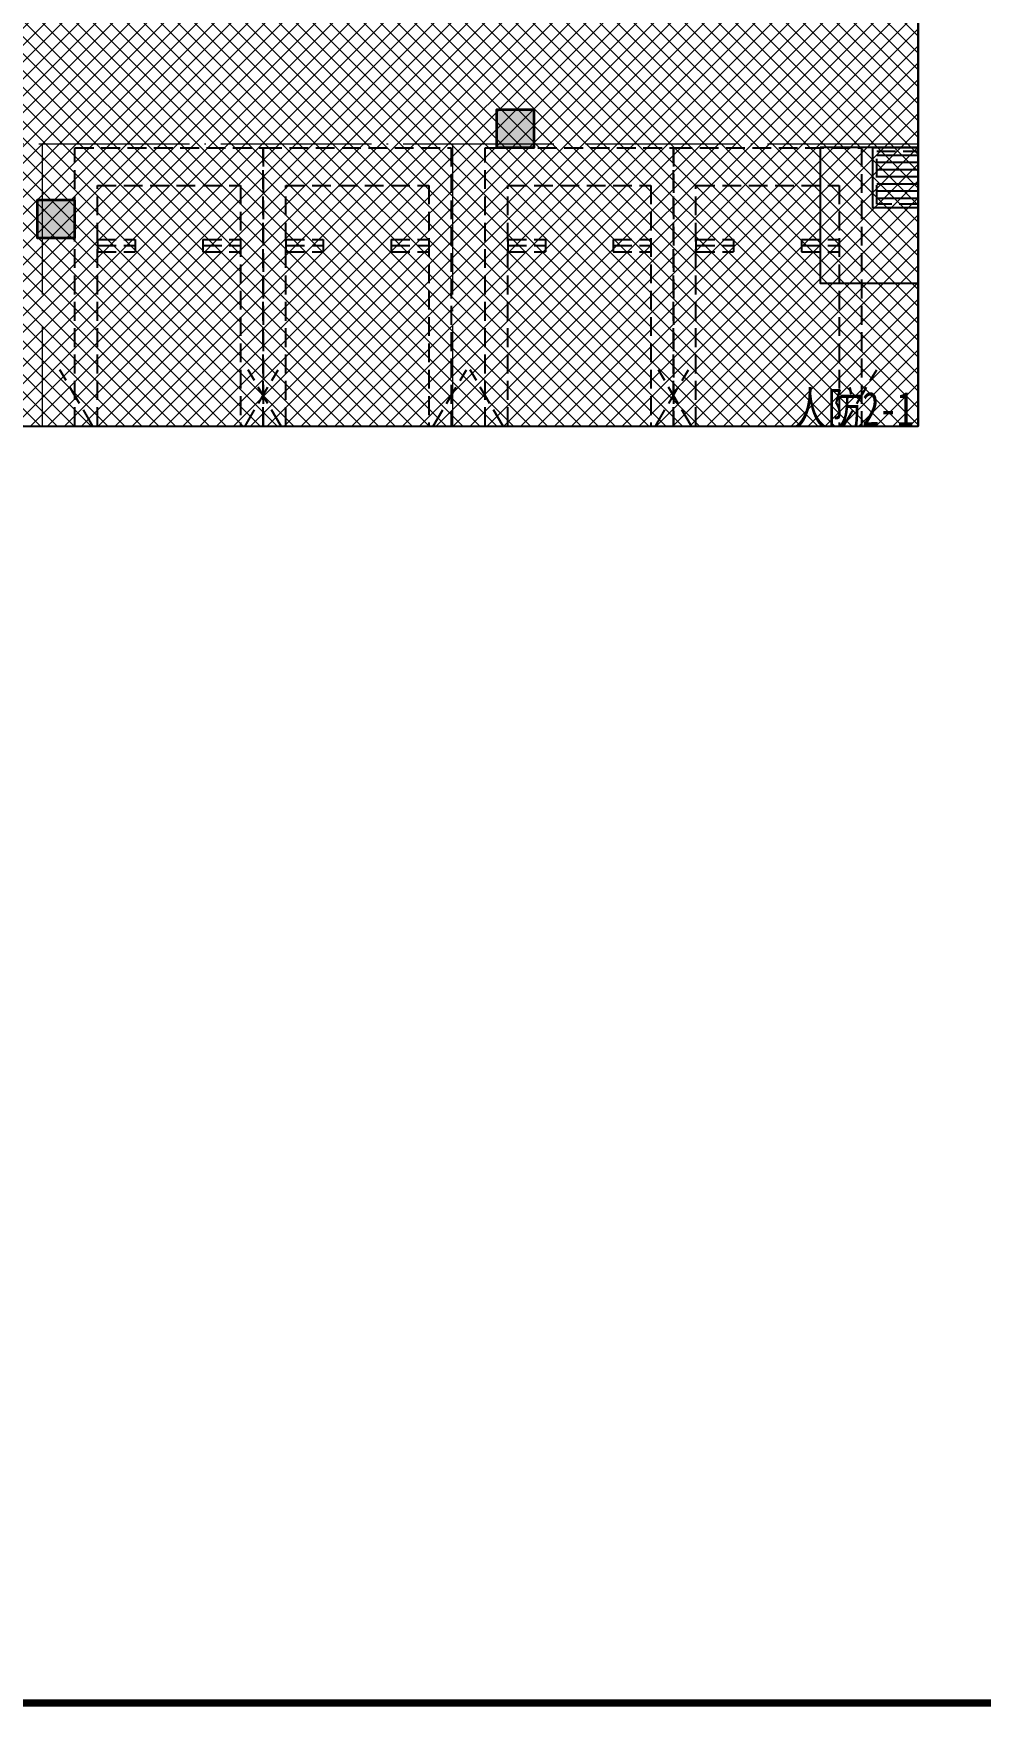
# Model space of a CAD drawing. Extents: x 3002737 to 4077523, y -995787 to -7267.
# Drawn here: x 3471904 to 3484483, y -757247 to -735006 of the extents above; entities that cross this region are included whole.
import ezdxf
from ezdxf.xclip import XClip

# ---------------------------------------------------------------- set-up
doc = ezdxf.new("R2010")
doc.units = 0
doc.header["$LTSCALE"] = 1000
doc.header["$MEASUREMENT"] = 0
doc.header["$XCLIPFRAME"] = 2
doc.linetypes.add('DASH', pattern=[0.35, 0.25, -0.1])
doc.linetypes.add('DOTE', pattern=[2.42, 2, -0.2, 0.02, -0.2])
doc.layers.get('0').update_dxf_attribs({"linetype": 'CONTINUOUS'})
for name, color, linetype in [('0-R-口部编号', 211, 'CONTINUOUS'), ('0-R集水坑', 191, 'CONTINUOUS'), ('HS-A-停车位（标准）', 9, 'CONTINUOUS')]:
    doc.layers.add(name, color=color, linetype=linetype)
for name, color, linetype, lineweight in [('DOTE', 19, 'DOTE', 9), ('图框', 147, 'CONTINUOUS', 20), ('填充', 251, 'CONTINUOUS', 5), ('砼柱', 2, 'CONTINUOUS', 35)]:
    doc.layers.add(name, color=color, linetype=linetype, lineweight=lineweight)
doc.styles.add('-宋体', font='', dxfattribs={"width": 0.8})
doc.styles.get('-宋体').set_extended_font_data('SimSun')

# ---------------------------------------------------------------- blocks, each defined once
blk = doc.blocks.new('A$C25A378E3')
at = {"layer": 'HS-A-停车位（标准）', "linetype": 'DASH'}
for p, q in [((300, 4280), (800, 4280)), ((300, 4280), (300, 4120)), ((800, 4280), (800, 4120)), ((1700, 4280), (2200, 4280)), ((1700, 4280), (1700, 4120)), ((2200, 4280), (2200, 4120)), ((300, 4200), (800, 4200)), ((300, 4120), (800, 4120)), ((1700, 4200), (2200, 4200)), ((1700, 4120), (2200, 4120)), ((300, 1700), (-200, 2550)), ((2200, 1700), (2700, 2550))]:
    blk.add_line(p, q, dxfattribs=at)
for points in [[(0, 5500), (2500, 5500), (2500, 0), (0, 0)], [(300, 5000), (2200, 5000), (2200, 0), (300, 0)]]:
    blk.add_lwpolyline(points, close=True, dxfattribs=at)
blk = doc.blocks.new('YUKIUIO')
at = {"layer": '0-R集水坑', "linetype": 'DASH'}
h = blk.add_hatch(dxfattribs=at)
h.set_pattern_fill('LINE', color=191, scale=100, angle=-90, style=0)
h.set_pattern_definition([(270, (-288154.16, -492619.82), (95.25, -8e-14), [])])
h.paths.add_polyline_path([(198365, 63603), (198365, 62903), (197665, 62903), (197665, 63603)])
at = {"layer": '0-R集水坑', "color": 191, "elevation": 0}
for points in [[(197615, 62153), (199415, 62153), (199415, 63653), (197615, 63653)], [(198415, 63653), (198415, 62853), (197615, 62853), (197615, 63653)]]:
    blk.add_lwpolyline(points, close=True, dxfattribs=at)
at = {"layer": '0-R集水坑', "color": 191, "linetype": 'DASH', "elevation": 0}
blk.add_lwpolyline([(198365, 63603), (198365, 62903), (197665, 62903), (197665, 63603)], close=True, dxfattribs=at)
blk = doc.blocks.new('A$C24B36177')
for points in [[(12110, -29447), (11610, -29447), (11610, -29947), (12110, -29947)], [(6010, -30647), (5510, -30647), (5510, -31147), (6010, -31147)]]:
    blk.add_hatch(color=252).paths.add_polyline_path(points)
at = {"layer": '砼柱', "color": 252, "lineweight": 35}
for points in [[(12110, -29447), (11610, -29447), (11610, -29947), (12110, -29947)], [(6010, -30647), (5510, -30647), (5510, -31147), (6010, -31147)]]:
    blk.add_lwpolyline(points, close=True, dxfattribs=at)
blk = doc.blocks.new('A$C74D73064')
at = {"layer": '填充'}
h = blk.add_hatch(dxfattribs=at)
h.set_pattern_fill('ANSI37', color=252, scale=100, style=0)
h.set_pattern_definition([(45, (953418.07, -464688.25), (-112.253202, 112.253202), []), (135, (953418.07, -464688.25), (-112.253202, -112.253202), [])])
h.paths.add_polyline_path([(80665, 65672), (80665, 67372), (76315, 67372), (76315, 65922), (73815, 65922), (73816, 63022), (71716, 63022), (71716, 58173), (76465, 58173), (76465, 57472), (81365, 57472), (81365, 59522), (81765, 59522), (81765, 61372), (79315, 61373), (79315, 65672)], flags=16)
h.paths.add_polyline_path([(63315, 70272), (117315, 70272), (117315, 50772), (63315, 50772)])
h.paths.add_polyline_path([(104915, 66523), (104915, 67421), (100066, 67423), (100066, 65673), (101316, 65673), (101315, 61473), (96715, 61473), (96715, 58173), (101465, 58173), (101465, 57472), (104165, 57472), (104165, 59522), (107365, 59522), (107365, 63822), (106865, 63822), (106865, 66523)], flags=16)
at = {"color": 252}
blk.add_lwpolyline([(63315, 70272), (117315, 70272), (117315, 50772), (63315, 50772)], close=True, dxfattribs=at)
at = {"layer": 'DOTE', "color": 252}
for p, q in [((196116, 54519), (-86385, 54519)), ((105680, 54519), (105680, 8149)), ((111130, 54519), (111130, 8149))]:
    blk.add_line(p, q, dxfattribs=at)
at = {"layer": '填充', "color": 252}
blk.add_lwpolyline([(63315, 70272), (117315, 70272), (117315, 50772), (63315, 50772)], close=True, dxfattribs=at)
at = {"color": 252}
blk.add_blockref('A$C24B36177', (100105, 84419), dxfattribs=at)
at = {"layer": '0-R集水坑', "color": 252, "rotation": 270.0003185680422}
blk.add_blockref('YUKIUIO', (53862, 252087, 0), dxfattribs=at)
at = {"layer": 'HS-A-停车位（标准）', "color": 252, "linetype": 'DASH', "rotation": 0.0006440387894940686}
for p in [(106115, 48969), (108615, 48969), (111565, 48969), (114065, 48969)]:
    blk.add_blockref('A$C25A378E3', p, dxfattribs=at)
at = {"layer": '0-R-口部编号', "color": 252, "style": '-宋体', "width": 0.75}
blk.add_text('人防2-1口', height=450, dxfattribs=at).set_placement((115652, 50777))

msp = doc.modelspace()

# ---------------------------------------------------------------- linework, layer by layer
at = {"layer": '图框', "const_width": 100}
msp.add_lwpolyline([(3500451.8, -757186.6), (3500451.8, -699786.6), (3419851.8, -699786.6), (3419851.8, -757186.6)], close=True, dxfattribs=at)

# ---------------------------------------------------------------- block references
at = {"color": 252}
ref = msp.add_blockref('A$C74D73064', (3366338.8, -790994.3), dxfattribs=at)
XClip(ref).set_block_clipping_path([(63315.4263309771, 50772.2529092039), (117315.4131985184, 70272.2529080271)])

doc.saveas('drawing.dxf')
